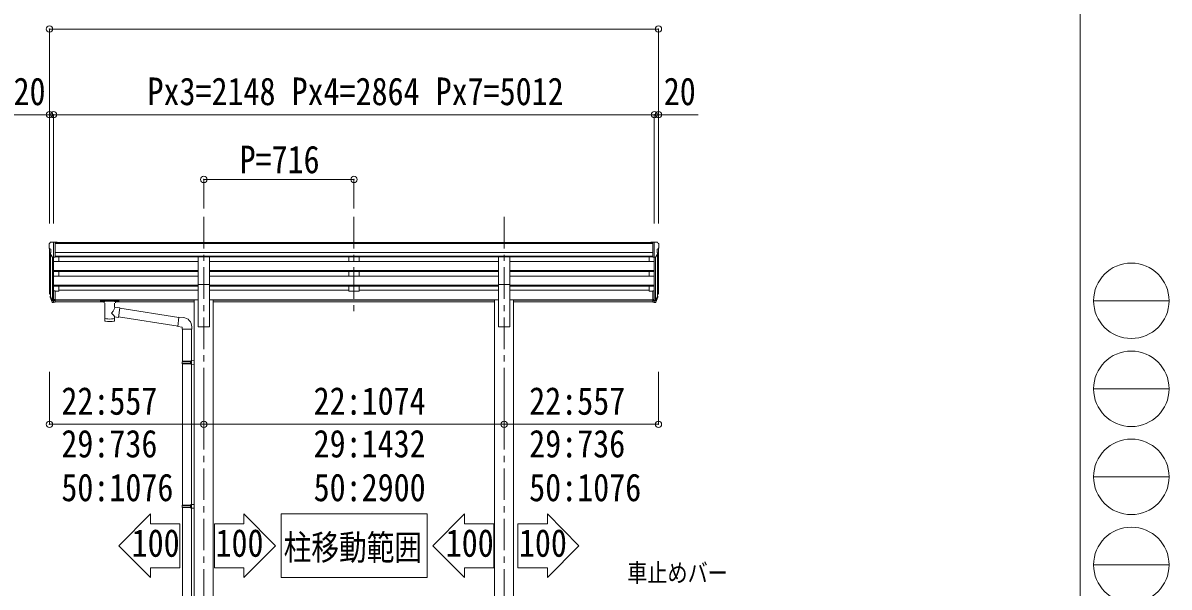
# Model space of a CAD drawing. Units: millimetres at full size, sheet at 1:30; some dimension numbers follow another scale. Extents: x -8432 to 8432, y -5820 to 5820.
# Drawn here: x 2967 to 8432, y -2416 to 276 of the extents above; entities that cross this region are included whole.
import ezdxf
from ezdxf.enums import TextEntityAlignment as Align

# ---------------------------------------------------------------- set-up
doc = ezdxf.new("R2010")
doc.units = ezdxf.units.MM
doc.header["$LTSCALE"] = 30
doc.header["$PDMODE"] = 32
doc.header["$PDSIZE"] = 30
doc.linetypes.add('CHAIN1', pattern=[8, 5, -1, 1, -1])
doc.layers.add('0-6_OTH_LINE', color=4, linetype='Continuous', lineweight=9)
doc.layers.add('F-0_240', color=7, linetype='Continuous', lineweight=9)
doc.styles.add('ＭＳ ゴシック', font='')
doc.styles.get('ＭＳ ゴシック').set_extended_font_data('MS Gothic')

msp = doc.modelspace()

# ---------------------------------------------------------------- linework, layer by layer
at = {"layer": '0-6_OTH_LINE', "color": 6}
for p, q in [((3093.42, 246.68), (3093.42, -680.66)), ((3093.42, 246.68), (5997.42, 246.68)), ((5997.42, 246.68), (5997.42, -680.66)), ((3093.42, -162.14), (2868.92, -162.14)), ((3093.42, -162.14), (3093.42, -680.66)), ((3093.42, -162.14), (3113.42, -162.14)), ((3113.42, -162.14), (3113.42, -680.66)), ((3113.42, -162.14), (5977.42, -162.14)), ((5977.42, -162.14), (5977.42, -680.66)), ((5997.42, -162.14), (5997.42, -680.66)), ((3829.42, -471.08), (3829.42, -610.05)), ((4545.42, -471.08), (3829.42, -471.08)), ((4545.42, -471.08), (4545.42, -610.05)), ((3093.42, -1639.25), (3093.42, -1389.25)), ((3829.42, -1639.25), (3829.42, -1389.25)), ((5261.42, -1639.25), (5261.42, -1389.25)), ((5997.43, -1639.25), (5997.43, -1389.25)), ((3829.42, -1639.25), (3093.42, -1639.25)), ((5261.42, -1639.25), (3829.42, -1639.25)), ((5997.43, -1639.25), (5261.42, -1639.25))]:
    msp.add_line(p, q, dxfattribs=at)
at = {"layer": '0-6_OTH_LINE', "color": 5, "linetype": 'CHAIN1'}
for p, q in [((3829.42, -650.08), (3829.42, -3824.48)), ((4545.42, -650.08), (4545.42, -1127.59)), ((5261.42, -650.08), (5261.42, -3824.48))]:
    msp.add_line(p, q, dxfattribs=at)
at = {"layer": '0-6_OTH_LINE'}
for p, q in [((3091.42, -778.85), (3091.42, -779.48)), ((3093.42, -800.06), (3093.42, -1002.84)), ((3093.96, -800.66), (3099.27, -803.73)), ((3098.33, -770.05), (3094.27, -775.86)), ((3101.42, -769.48), (3099.09, -769.62)), ((3099.42, -803.99), (3099.42, -820.27)), ((3101.42, -769.48), (3119.92, -769.48)), ((3113.42, -769.48), (3113.42, -1003.2)), ((3119.92, -769.48), (3129.92, -769.57)), ((3119.92, -841.47), (3119.92, -769.48)), ((5970.93, -771.08), (3119.92, -771.08)), ((5970.93, -776.3), (3119.92, -776.3)), ((3129.92, -771.08), (3129.92, -769.57)), ((5970.93, -769.48), (5960.93, -769.57)), ((5960.93, -771.08), (5960.93, -769.57)), ((5970.93, -841.47), (5970.93, -769.48)), ((5989.43, -769.48), (5970.93, -769.48)), ((5977.43, -769.48), (5977.43, -1003.2)), ((5989.43, -769.48), (5991.76, -769.62)), ((5991.43, -803.99), (5991.43, -820.27)), ((5996.89, -800.66), (5991.58, -803.73)), ((5992.52, -770.05), (5996.58, -775.86)), ((5997.43, -800.06), (5997.43, -1002.84)), ((5999.43, -778.85), (5999.43, -779.48)), ((3105.8, -840.65), (3096.8, -825.06)), ((3098.4, -827.83), (3098.4, -1029.55)), ((3107.42, -841.99), (3107.42, -1047.98)), ((3113.42, -842.47), (3108.22, -842.15)), ((3119.92, -841.47), (3113.42, -841.47)), ((3113.42, -863), (3801.92, -863)), ((5970.93, -819.83), (3119.92, -819.83)), ((5970.93, -837.68), (3119.92, -837.68)), ((3801.92, -840.93), (3119.92, -840.93)), ((3138.42, -840.93), (3138.42, -863)), ((3801.92, -971.91), (3801.92, -840.11)), ((3801.92, -840.11), (3856.92, -840.11)), ((3856.92, -971.91), (3856.92, -840.11)), ((5233.92, -840.93), (3856.92, -840.93)), ((5233.92, -863), (3856.92, -863)), ((4520.42, -841.03), (4520.42, -862.9)), ((4570.42, -862.9), (4520.42, -862.9)), ((4570.42, -841.03), (4570.42, -862.9)), ((5233.92, -971.91), (5233.92, -840.11)), ((5233.92, -840.11), (5288.92, -840.11)), ((5288.92, -971.91), (5288.92, -840.11)), ((5970.93, -840.93), (5288.92, -840.93)), ((5977.43, -863), (5288.92, -863)), ((5952.43, -840.93), (5952.43, -863)), ((5970.93, -841.47), (5977.43, -841.47)), ((5977.43, -842.47), (5982.63, -842.15)), ((5983.43, -841.99), (5983.43, -1047.98)), ((5985.05, -840.65), (5994.05, -825.06)), ((5992.45, -827.83), (5992.45, -1029.55)), ((3113.42, -904.87), (3801.92, -904.87)), ((3113.42, -906.37), (3801.92, -906.37)), ((3113.42, -910.69), (3801.92, -910.69)), ((3138.42, -910.69), (3138.42, -933.1)), ((5233.92, -904.87), (3856.92, -904.87)), ((5233.92, -906.37), (3856.92, -906.37)), ((5233.92, -910.69), (3856.92, -910.69)), ((4520.42, -910.69), (4520.42, -933)), ((4570.42, -933), (4570.42, -910.69)), ((5977.43, -904.87), (5288.92, -904.87)), ((5977.43, -906.37), (5288.92, -906.37)), ((5977.43, -910.69), (5288.92, -910.69)), ((5952.43, -910.69), (5952.43, -933.1)), ((3113.42, -933.1), (3801.92, -933.1)), ((3113.42, -974.98), (3801.92, -974.98)), ((3113.42, -976.47), (3801.92, -976.47)), ((3113.42, -980.79), (3801.92, -980.79)), ((3138.42, -980.79), (3138.42, -1003.84)), ((3801.92, -971.91), (3801.92, -1174.48)), ((3801.92, -971.91), (3856.92, -971.91)), ((5233.92, -933.1), (3856.92, -933.1)), ((3856.92, -971.91), (3856.92, -1174.48)), ((5233.92, -974.98), (3856.92, -974.98)), ((5233.92, -976.47), (3856.92, -976.47)), ((5233.92, -980.79), (3856.92, -980.79)), ((4570.42, -933), (4520.42, -933)), ((4520.42, -980.79), (4520.42, -1003.84)), ((4570.42, -980.79), (4570.42, -1003.84)), ((5233.92, -971.91), (5233.92, -1174.48)), ((5233.92, -971.91), (5288.92, -971.91)), ((5977.43, -933.1), (5288.92, -933.1)), ((5288.92, -971.91), (5288.92, -1174.48)), ((5977.43, -974.98), (5288.92, -974.98)), ((5977.43, -976.47), (5288.92, -976.47)), ((5977.43, -980.79), (5288.92, -980.79)), ((5952.43, -980.79), (5952.43, -1003.84)), ((3094.52, -1017.39), (3098.4, -1025.34)), ((3095.12, -1016.02), (3098.4, -1023.08)), ((3096.83, -1028.67), (3097.17, -1033.07)), ((3097.17, -1033.07), (3105.98, -1056.62)), ((3097.79, -1032.51), (3105.98, -1048.69)), ((3106.99, -1047.56), (3099.24, -1032.15)), ((3113.42, -1003.2), (3113.42, -1057.98)), ((3119.92, -1003.2), (3113.42, -1003.2)), ((3119.92, -1003.2), (3119.92, -1057.24)), ((3138.42, -1003.84), (3119.92, -1003.84)), ((3138.42, -998.89), (3801.92, -998.89)), ((4520.42, -998.89), (3856.92, -998.89)), ((4570.42, -1003.84), (4520.42, -1003.84)), ((5233.92, -998.89), (4570.42, -998.89)), ((5952.42, -998.89), (5288.92, -998.89)), ((5952.43, -1003.84), (5970.93, -1003.84)), ((5970.93, -1003.2), (5970.93, -1057.24)), ((5970.93, -1003.2), (5977.43, -1003.2)), ((5977.43, -1003.2), (5977.43, -1057.98)), ((5983.86, -1047.56), (5991.61, -1032.15)), ((5993.06, -1032.51), (5984.87, -1048.69)), ((5993.68, -1033.07), (5984.87, -1056.62)), ((5995.73, -1016.02), (5992.45, -1023.08)), ((5996.33, -1017.39), (5992.45, -1025.34)), ((5994.02, -1028.67), (5993.68, -1033.07)), ((3113.42, -1048.24), (3108.29, -1048.24)), ((3113.42, -1050.04), (3108.58, -1050.04)), ((3113.42, -1057.98), (3108.58, -1057.98)), ((3119.92, -1043.34), (3113.42, -1043.34)), ((3119.92, -1048.22), (3113.42, -1048.22)), ((3119.92, -1057.24), (3113.42, -1057.24)), ((3119.92, -1045.91), (3784.22, -1045.91)), ((3119.92, -1047.3), (3784.22, -1047.3)), ((3353.92, -1054.99), (3119.92, -1054.99)), ((3784.22, -1054.99), (3407.92, -1054.99)), ((3784.22, -1045.48), (3801.92, -1045.48)), ((3784.22, -1045.48), (3784.22, -2954.48)), ((3874.62, -1045.48), (3856.92, -1045.48)), ((3874.62, -1045.48), (3874.62, -2954.48)), ((5216.22, -1045.91), (3874.62, -1045.91)), ((5216.22, -1047.3), (3874.62, -1047.3)), ((5216.22, -1054.99), (3874.62, -1054.99)), ((5216.22, -1045.48), (5233.92, -1045.48)), ((5216.22, -1045.48), (5216.22, -2954.48)), ((5306.62, -1045.48), (5288.92, -1045.48)), ((5306.62, -1045.48), (5306.62, -2954.48)), ((5970.93, -1045.91), (5306.62, -1045.91)), ((5970.93, -1047.3), (5306.62, -1047.3)), ((5970.93, -1054.99), (5306.62, -1054.99)), ((5970.93, -1043.34), (5977.43, -1043.34)), ((5970.93, -1048.22), (5977.43, -1048.22)), ((5970.93, -1057.24), (5977.43, -1057.24)), ((5977.43, -1048.24), (5982.56, -1048.24)), ((5977.43, -1050.04), (5982.27, -1050.04)), ((5977.43, -1057.98), (5982.27, -1057.98)), ((3801.92, -1174.48), (3856.92, -1174.48)), ((5233.92, -1174.48), (5288.92, -1174.48))]:
    msp.add_line(p, q, dxfattribs=at)
at = {"layer": '0-6_OTH_LINE', "color": 7}
for p, q in [((3337.42, -1048.08), (3337.42, -1053.84)), ((3339.42, -1047.42), (3422.42, -1047.42)), ((3339.42, -1049.59), (3422.42, -1049.59)), ((3339.42, -1054.5), (3353.92, -1054.5)), ((3353.92, -1060.15), (3353.92, -1053.6)), ((3358.02, -1061.07), (3358.01, -1146.51)), ((3403.82, -1079.81), (3403.82, -1061.07)), ((3429.04, -1083.72), (3403.82, -1079.81)), ((3407.92, -1060.15), (3407.92, -1053.6)), ((3407.92, -1054.5), (3422.42, -1054.5)), ((3429.04, -1083.72), (3422.02, -1128.98)), ((3424.42, -1048.08), (3424.42, -1053.84)), ((3710.04, -1129.37), (3428.73, -1085.73)), ((3403.84, -1146.51), (3403.82, -1125.84)), ((3403.82, -1126.15), (3422.02, -1128.98)), ((3706.37, -1171.31), (3422.29, -1127.24)), ((3731.04, -1129.33), (3710.2, -1127.51)), ((3726.11, -1185.08), (3772.11, -1185.08)), ((3728.22, -1185.08), (3728.22, -1338.55)), ((3770.22, -1185.08), (3770.22, -1335.99)), ((3772.11, -1185.08), (3772.11, -1174.16)), ((3726.22, -1340.55), (3727.22, -1338.55)), ((3726.22, -1340.55), (3770.22, -1340.55)), ((3726.22, -1340.55), (3726.22, -1348.55)), ((3726.22, -1348.55), (3770.22, -1348.55)), ((3726.22, -1348.55), (3727.22, -1350.55)), ((3727.22, -1338.55), (3770.22, -1338.55)), ((3727.22, -1350.55), (3770.22, -1350.55)), ((3728.22, -1350.55), (3728.22, -2024.91)), ((3765.75, -1340.55), (3765.32, -1338.55)), ((3768.22, -1336.05), (3784.22, -1335.58)), ((3768.22, -1338.05), (3768.22, -1336.05)), ((3768.22, -1338.05), (3770.22, -1338.05)), ((3768.22, -1353.05), (3768.22, -1351.05)), ((3768.22, -1353.05), (3784.22, -1353.52)), ((3770.22, -1353.11), (3770.22, -2022.35)), ((3784.22, -1335.58), (3784.22, -1353.52)), ((3768.22, -2022.41), (3784.22, -2021.93)), ((3784.22, -2021.93), (3784.22, -2039.88)), ((3574.64, -2066.9), (3424.36, -2218.41)), ((3574.64, -2066.9), (3574.64, -2113.94)), ((3726.22, -2026.91), (3727.22, -2024.91)), ((3726.22, -2026.91), (3770.22, -2026.91)), ((3726.22, -2026.91), (3726.22, -2034.91)), ((3726.22, -2034.91), (3770.22, -2034.91)), ((3726.22, -2034.91), (3727.22, -2036.91)), ((3727.22, -2024.91), (3770.22, -2024.91)), ((3727.22, -2036.91), (3770.22, -2036.91)), ((3728.22, -2036.91), (3728.22, -2939.92)), ((3765.75, -2026.91), (3765.32, -2024.91)), ((3768.22, -2024.41), (3768.22, -2022.41)), ((3768.22, -2024.41), (3770.22, -2024.41)), ((3768.22, -2039.41), (3768.22, -2037.41)), ((3768.22, -2039.41), (3784.22, -2039.88)), ((3770.22, -2039.46), (3770.22, -2937.36)), ((4020.82, -2066.9), (4020.82, -2113.94)), ((4020.82, -2066.9), (4171.11, -2218.41)), ((4197.67, -2370.7), (4197.67, -2066.9)), ((4197.67, -2066.9), (4895.23, -2066.9)), ((5072.17, -2066.9), (4921.88, -2218.41)), ((5072.17, -2066.9), (5072.17, -2113.94)), ((5467.49, -2066.9), (5467.49, -2113.94)), ((5467.49, -2066.9), (5617.78, -2218.41)), ((3574.64, -2370.7), (3424.36, -2219.19)), ((4020.82, -2370.7), (4171.11, -2219.19)), ((5072.17, -2370.7), (4921.88, -2219.19)), ((5467.49, -2370.7), (5617.78, -2219.19)), ((3574.64, -2323.66), (3714.92, -2323.66)), ((3574.64, -2323.66), (3574.64, -2370.7)), ((4020.82, -2323.66), (3880.54, -2323.66)), ((4020.82, -2323.66), (4020.82, -2370.7)), ((5072.17, -2323.66), (5212.45, -2323.66)), ((5072.17, -2323.66), (5072.17, -2370.7)), ((5467.49, -2323.66), (5327.21, -2323.66)), ((5467.49, -2323.66), (5467.49, -2370.7))]:
    msp.add_line(p, q, dxfattribs=at)
at = {"layer": '0-6_OTH_LINE', "color": 6}
msp.add_lwpolyline([(5977.42, -162.14), (5997.42, -162.14), (6186.99, -162.14)], dxfattribs=at)
at = {"layer": '0-6_OTH_LINE', "color": 7}
for points in [[(3337.42, -1048.08), (3337.46, -1047.89), (3337.55, -1047.75), (3337.64, -1047.66), (3337.74, -1047.59), (3337.87, -1047.55), (3338.16, -1047.49), (3338.65, -1047.44), (3339.19, -1047.42), (3339.42, -1047.42)], [(3337.42, -1053.84), (3337.46, -1054.03), (3337.55, -1054.17), (3337.64, -1054.26), (3337.74, -1054.33), (3337.87, -1054.37), (3338.16, -1054.43), (3338.65, -1054.48), (3339.19, -1054.5), (3339.42, -1054.5)], [(3422.42, -1047.42), (3422.78, -1047.42), (3423.31, -1047.45), (3423.76, -1047.5), (3424.06, -1047.58), (3424.23, -1047.67), (3424.35, -1047.81), (3424.42, -1047.99), (3424.42, -1048.08)], [(3422.42, -1054.5), (3422.78, -1054.5), (3423.31, -1054.47), (3423.76, -1054.42), (3424.06, -1054.34), (3424.23, -1054.25), (3424.35, -1054.11), (3424.42, -1053.93), (3424.42, -1053.84)], [(3710.2, -1127.51), (3706.19, -1173.33), (3726.11, -1175.08), (3726.11, -1185.08)], [(3765.75, -1340.55), (3765.75, -1348.55), (3765.32, -1350.55)], [(3768.22, -1351.05), (3770.22, -1351.05), (3770.22, -1338.05)], [(3765.75, -2026.91), (3765.75, -2034.91), (3765.32, -2036.91)], [(3768.22, -2037.41), (3770.22, -2037.41), (3770.22, -2024.41)], [(4895.23, -2066.9), (4895.23, -2370.7), (4197.67, -2370.7)], [(3574.64, -2113.94), (3714.92, -2113.94), (3714.92, -2323.66)], [(4020.82, -2113.94), (3880.54, -2113.94), (3880.54, -2323.66)], [(5072.17, -2113.94), (5212.45, -2113.94), (5212.45, -2323.66)], [(5467.49, -2113.94), (5327.21, -2113.94), (5327.21, -2323.66)]]:
    msp.add_lwpolyline(points, dxfattribs=at)
at = {"layer": '0-6_OTH_LINE'}
for centre, radius, start, end in [((3094.42, -778.85), 3, 93, 180), ((3293.42, -779.48), 202, 180, 184.94904), ((3098.33, -796.29), 6.18, 185.7035, 224.99897), ((3099.15, -770.62), 1, 93.5, 145), ((3099.12, -803.99), 0.3, 0, 60), ((5991.73, -803.99), 0.3, 120, 180), ((5991.7, -770.62), 1, 35, 86.5), ((5996.43, -778.85), 3, 0, 87), ((5992.52, -796.29), 6.18, 315.00103, 354.2965), ((5797.43, -779.48), 202, 355.05096, 0), ((3099.4, -823.56), 3, 94.7167, 210), ((3099.12, -820.27), 0.3, 274.7167, 0), ((3108.4, -839.15), 3, 210, 266.5), ((5982.45, -839.15), 3, 273.5, 330), ((5991.73, -820.27), 0.3, 180, 265.2833), ((5991.45, -823.56), 3, 330, 85.2833), ((3122.61, -1008.28), 29.53, 186.50806, 197.98144), ((3124.01, -1006.52), 30.41, 187.1552, 198.19734), ((5966.84, -1006.52), 30.41, 341.80266, 352.8448), ((5968.24, -1008.28), 29.53, 342.01856, 353.49194)]:
    msp.add_arc(centre, radius, start, end, dxfattribs=at)
at = {"layer": '0-6_OTH_LINE', "color": 7}
msp.add_arc((3727.11, -1174.16), 45, 0, 85, dxfattribs=at)
at = {"layer": '0-6_OTH_LINE'}
for centre, major_axis, ratio, start_param, end_param in [((3182.08, -1008.71), (-89.06, 1.43), 0.57596, 6.1962358, 6.3678173), ((3181.29, -1002.03), (87.93, 4.42), 0.541684, 3.0659337, 3.2228513), ((3098.14, -1028.67), (1.3, 0), 0.90356, 1.3700892, 3.347195), ((3184.06, -1012.48), (-89.07, 0), 0.90356, 0.2056023, 0.2515348), ((3183.34, -1008.61), (-88.05, 0), 0.90356, 0.2662965, 0.3003836), ((5907.51, -1008.61), (88.05, 0), 0.90356, 5.9828017, 6.0168888), ((5992.71, -1028.67), (-1.3, 0), 0.90356, 2.9359903, 4.9130961), ((5906.79, -1012.48), (89.07, 0), 0.90356, 6.0316505, 6.077583), ((5909.56, -1002.03), (-87.93, 4.42), 0.541684, 3.060334, 3.2172517), ((5908.77, -1008.71), (89.06, 1.43), 0.57596, 6.1985533, 6.3701348), ((3108.58, -1047.33), (-3, 0), 0.90356, 0.5235988, 1.5707963), ((3108.58, -1055.27), (3, 0), 0.90356, 3.6651914, 4.712389), ((3108.29, -1046.88), (-1.5, 0), 0.90356, 0.5235988, 1.5707963), ((5982.27, -1047.33), (3, 0), 0.90356, 4.712389, 5.7595865), ((5982.27, -1055.27), (-3, 0), 0.90356, 1.5707963, 2.6179939), ((5982.56, -1046.88), (1.5, 0), 0.90356, 4.712389, 5.7595865)]:
    msp.add_ellipse(centre, major_axis=major_axis, ratio=ratio, start_param=start_param, end_param=end_param, dxfattribs=at)
at = {"layer": '0-6_OTH_LINE', "color": 7}
for centre, major_axis, ratio, start_param, end_param in [((3339.42, -1049.81), (2, 0), 0.109601, 1.5707963, 3.1415927), ((3380.92, -1053.6), (27, 0), 0.070066, 6.2831853, 9.424778), ((3380.92, -1106.35), (-22.81, -26.62), 0.234429, 1.6855472, 3.1268519), ((3391.92, -1057.58), (16, 0), 0.361356, 6.2636979, 6.2831853), ((3422.42, -1049.81), (2, 0), 0.109601, 0, 1.5707963), ((3380.92, -1146.51), (22.92, 0), 0.101955, 3.1415499, 6.2833984), ((3380.92, -1134.07), (22.91, 0), 0.122865, 3.1415927, 6.2831853), ((3383.48, -1103.71), (20.32, -22.25), 0.045535, 0.0389954, 1.3075346)]:
    msp.add_ellipse(centre, major_axis=major_axis, ratio=ratio, start_param=start_param, end_param=end_param, dxfattribs=at)
at = {"layer": '0-6_OTH_LINE', "color": 6}
for p in [(3093.42, 246.68), (5997.42, 246.68), (3093.42, -162.14), (3113.42, -162.14), (5977.42, -162.14), (5997.42, -162.14), (3829.42, -471.08), (4545.42, -471.08), (3093.42, -1639.25), (3829.42, -1639.25), (5261.42, -1639.25), (5997.43, -1639.25)]:
    msp.add_point(p, dxfattribs=at)
at = {"layer": 'F-0_240', "color": 5}
msp.add_line((8007.94, 5820), (8007.94, -5820), dxfattribs=at)
at = {"layer": 'F-0_240', "color": 4}
for p, q in [((8072.06, -1050), (8432.06, -1050)), ((8072.06, -1470), (8432.06, -1470)), ((8072.06, -1890), (8432.06, -1890)), ((8072.06, -2310), (8432.06, -2310))]:
    msp.add_line(p, q, dxfattribs=at)
for centre in [(8252.05, -1050), (8252.05, -1470), (8252.05, -1890), (8252.05, -2310)]:
    msp.add_circle(centre, 180, dxfattribs=at)

# ---------------------------------------------------------------- texts
at = {"layer": '0-6_OTH_LINE', "color": 7, "style": 'ＭＳ ゴシック'}
for s, height, width, p in [('20', 132, 0.85, (2922.13, -156.14)), ('Px3=2148 Px4=2864 Px7=5012 ', 132, 0.85, (3560.86, -156.14)), ('20', 132, 0.85, (6022.6, -156.14)), ('P=716', 132, 0.85, (3999.92, -481.08)), ('22:557', 132, 0.85, (3150.16, -1633.25)), ('22:1074', 132, 0.85, (4353.03, -1633.25)), ('22:557', 132, 0.85, (5380.87, -1633.25)), ('29:736', 132, 0.85, (3150.16, -1836.93)), ('29:1432', 132, 0.85, (4353.03, -1836.93)), ('29:736', 132, 0.85, (5380.87, -1836.93)), ('50:1076', 132, 0.85, (3150.16, -2045.81)), ('50:2900', 132, 0.85, (4353.03, -2045.81)), ('50:1076', 132, 0.85, (5380.87, -2045.81)), ('100', 132, 0.85, (3485.34, -2310.94)), ('100', 132, 0.85, (3885.12, -2310.94)), ('柱移動範囲', 121, 0.8, (4210.08, -2323.48)), ('100', 132, 0.85, (4982.87, -2310.94)), ('100', 132, 0.85, (5331.79, -2310.94)), ('車止めバー', 87.98, 0.8, (5848.29, -2418.36))]:
    msp.add_text(s, height=height, dxfattribs=dict(at, width=width)).set_placement(p, align=Align.BOTTOM_LEFT)

doc.saveas('drawing.dxf')
